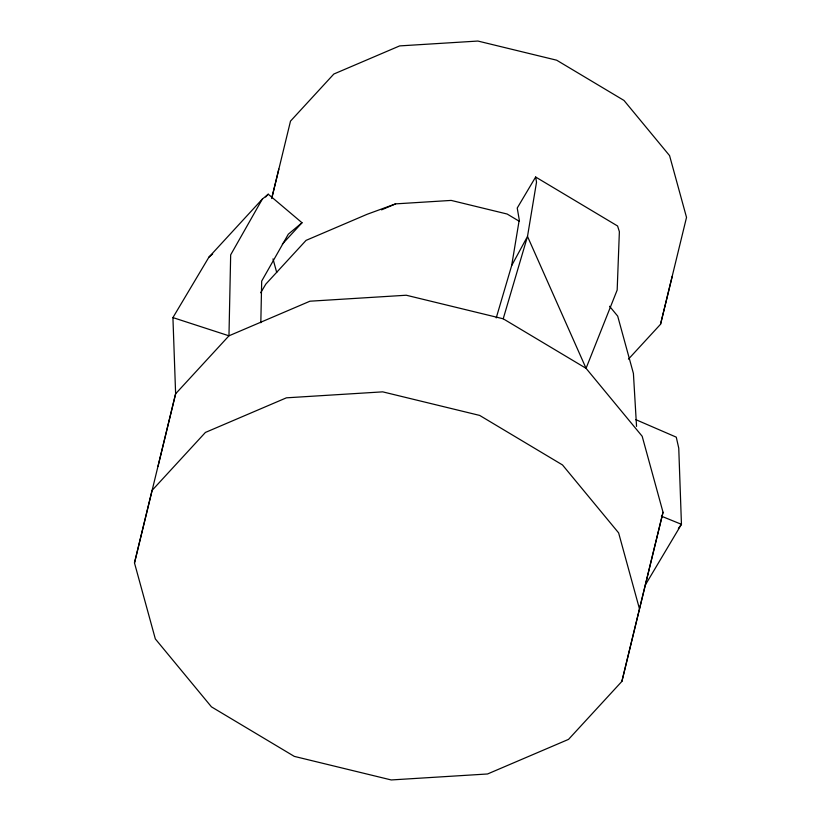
<?xml version="1.0" encoding="UTF-8"?>
<svg xmlns="http://www.w3.org/2000/svg" width="821" height="821" viewBox="0 0 821 821"><rect width="100%" height="100%" fill="white"/><g stroke="black" fill="none" stroke-linecap="round" stroke-linejoin="round"><path stroke-width="1.23" d="M260.821 322.735L261.694 281.069L288.315 234.19L302.015 222.748L268.231 194.197L262.279 199.164L208.934 257.137L172.923 317.594L175.622 393.782L158.032 466.297M496.233 317.891L511.668 265.563L519.262 219.854L517.23 208.041L535.641 177.018L617.587 226.001L619.373 231.676L617.176 290.029L586.061 368.321L642.176 436.259L663.029 512.263L621.887 681.399L568.543 739.372L487.551 773.977L391.248 779.95L294.298 756.387L211.459 706.86L155.333 638.923L134.48 562.919L152.07 490.404L205.414 432.431L286.406 397.826L382.709 391.853L479.659 415.416L562.498 464.943L618.624 532.88L639.477 608.884L621.887 681.399M271.659 198.549L278.801 169.095M628.455 359.136L660.536 324.274L686.52 217.391L669.577 155.631L623.981 100.439L556.669 60.2L477.894 41.05L399.653 45.904L333.849 74.023L290.501 121.128L272.315 196.034M134.48 562.919L175.622 393.782L228.967 335.81L309.958 301.204L406.262 295.232L503.211 318.794L586.061 368.321L527.503 236.427L536.524 182.149L535.641 177.018M660.536 324.274L672.235 276.308M639.477 608.884L663.029 512.263M503.211 318.794L527.503 236.427L511.668 265.563M262.279 199.164L230.67 254.849L228.967 335.81L172.923 317.594M260.668 292.769L265.84 284.087L306.069 240.368L367.151 214.271L395.599 203.875L451.181 200.416L507.142 214.024L519.098 221.167M645.45 584.778L681.451 524.321L678.751 448.133L676.268 437.152L635.639 419.572M678.372 528.406L681.451 524.321L661.377 516.163M265.635 197.019L268.231 194.197M282.352 244.114L302.015 222.748M208.934 257.137L212.66 253.946M381.57 209.858L395.599 203.875M609.551 306.264L617.69 316.116L633.412 373.442L636.542 426.397M272.993 258.892L276.718 272.48"/></g></svg>
